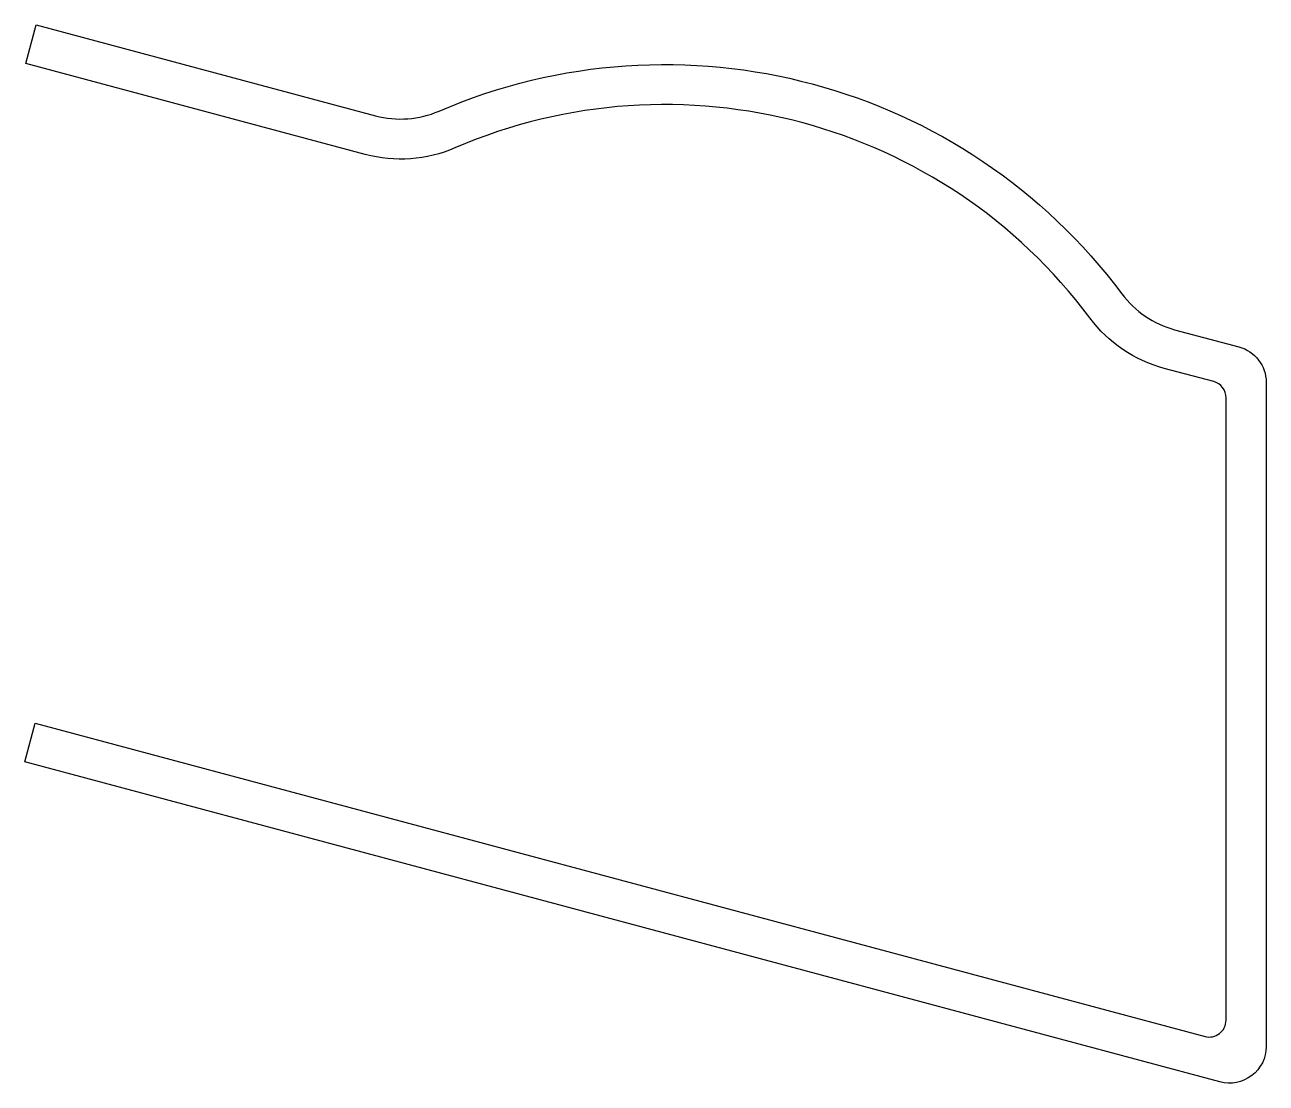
# Model space of a CAD drawing. Extents: x 240.5 to 277.6, y 233.2 to 264.9.
import ezdxf

# ---------------------------------------------------------------- set-up
doc = ezdxf.new("R2010")
doc.units = 0
doc.layers.add('ANA', color=220, linetype='CONTINUOUS')

msp = doc.modelspace()

# ---------------------------------------------------------------- linework, layer by layer
at = {"layer": 'ANA'}
msp.add_lwpolyline([(273.277, 256.858, 0.168844), (274.853, 255.788), (276.775, 255.273, -0.339454), (277.59, 254.211), (277.59, 234.338, -0.493145), (276.206, 233.276), (240.464, 242.853), (240.775, 244.012), (275.761, 234.637, 0.493145), (276.39, 235.12), (276.39, 253.75, 0.339454), (276.02, 254.233), (274.542, 254.629, -0.168844), (272.315, 256.141, 0.347598), (253.329, 261.228, -0.168844), (250.644, 261.033), (240.49, 263.753), (240.801, 264.912), (250.955, 262.192, 0.168844), (252.854, 262.33, -0.347598)], format="xyb", close=True, dxfattribs=at)

doc.saveas('drawing.dxf')
